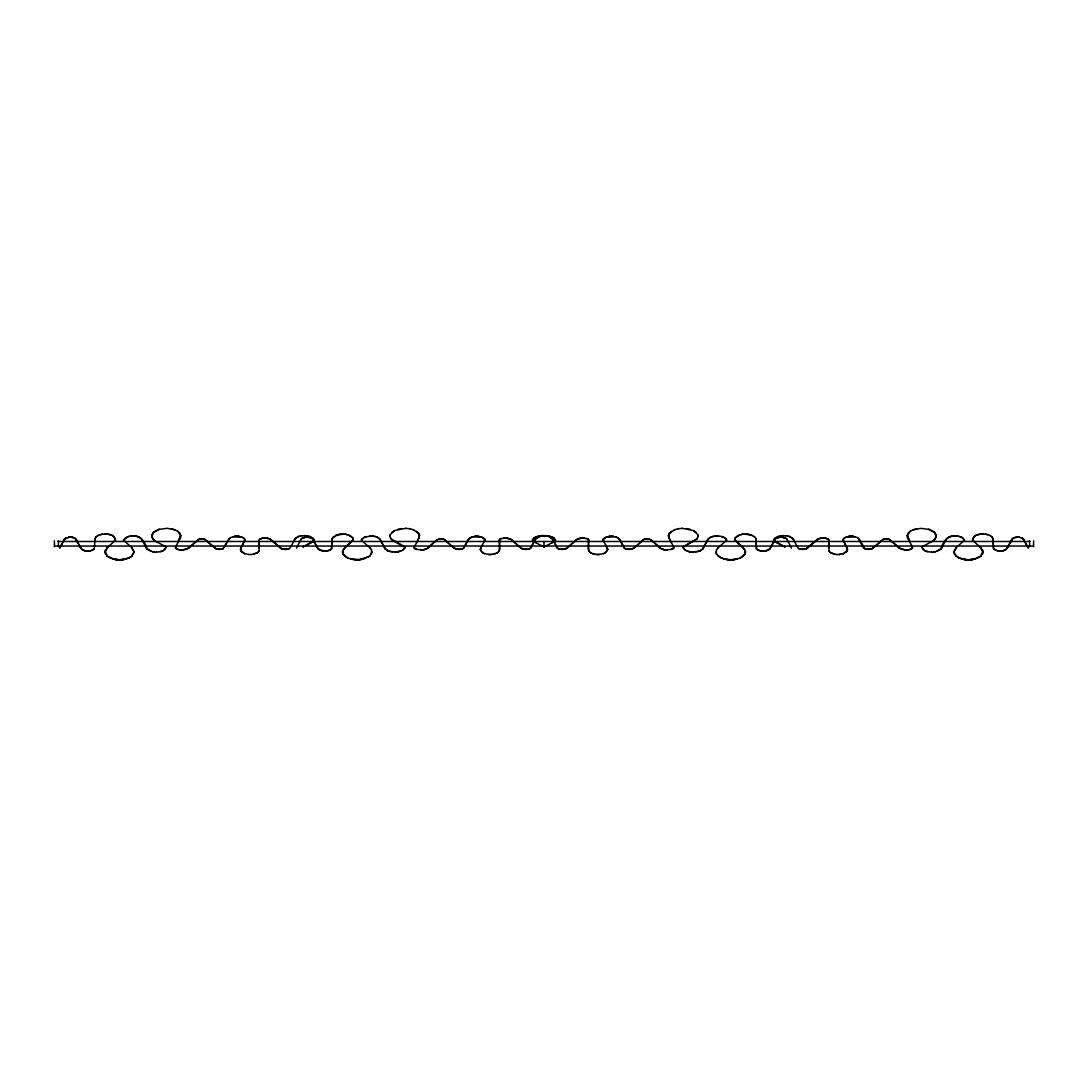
<?xml version="1.0" encoding="UTF-8"?>
<svg xmlns="http://www.w3.org/2000/svg" width="1088" height="1088" viewBox="0 0 1088 1088"><rect width="100%" height="100%" fill="white"/><g stroke="black" fill="none" stroke-linecap="round" stroke-linejoin="round"><path stroke-width="1.5" d="M735.012 540.11L735.502 537.758L739.554 534.97M535.595 537.146L532.454 540.11M180.717 535.405L177.725 542.49M159.229 529.38L153.544 532.494L151.722 536.765L154.7 540.872L166.478 547.019L163.214 550.61M151.912 536.751L152.062 534.548M394.332 530.713L390.266 534.548L390.021 536.765L391.15 538.9M390.198 536.751L390.361 534.548M555.451 540.423L552.405 537.146M847.334 550.596L847.334 548.134L843.526 540.736A2.026 2.026 0 0 1 843.581 538.914M605.934 545.17L607.784 549.358L606.492 551.711M607.784 549.358L605.214 552.731M94.71 539.526L95.839 537.227M95.132 538.342L94.248 548.882M332.398 538.342L331.5 548.882L332.221 538.329L337.729 534.67M588.54 548.284L588.594 550.732L590.866 552.84M259.094 550.718L259.134 540.206A1.55 1.55 0 0 1 259.869 539.131L260.63 538.75M240.666 550.596L240.666 548.134L244.474 540.736A2.026 2.026 0 0 0 244.419 538.914M240.421 549.372L240.747 548.148M958.936 557.804L962.418 558.987A26.207 26.207 0 0 0 974.481 558.987L980.805 556.186L983.13 551.942L980.778 547.713L972.373 540.138C973.474 532.821 984.164 533.161 989.604 535.269M982.627 554.146L982.614 549.726M371.43 554.132L371.511 549.726M372.218 551.942L369.689 556.131L363.406 558.987A27.146 27.146 0 0 1 351.125 558.987L347.371 557.858M482.786 552.731L480.216 549.358L482.066 545.17M480.502 549.372L480.828 548.162M744.899 554.132L744.886 549.766L734.726 540.138L735.406 537.771M740.534 557.872L743.403 556.172L745.77 551.929L743.294 547.713M98.396 535.269C103.836 533.202 114.526 532.821 115.627 540.138L107.222 547.713L104.788 551.929L107.195 556.186L113.519 558.987A26.207 26.207 0 0 0 125.582 558.987L129.064 557.804M105.468 549.739L105.454 554.159M166.382 547.006L164.451 549.834M313.847 541.035L313.466 538.805M403.934 548.964L404.831 547.046M404.654 548.026L405.035 547.019L391.054 538.886L393.04 540.872L404.94 547.006M551.942 542.722L555.03 541.13L555.37 539.893M740.629 557.858L736.875 558.987A27.146 27.146 0 0 1 724.594 558.987L721.058 557.804L716.38 554.159L716.489 549.726M773.5 540.097L774.534 538.805M773.908 539.784L774.153 541.035M912.41 547.849L912.166 547.985A1.387 1.387 0 0 0 912.206 546.91L912.138 546.747M911.771 548.57A3.006 3.006 0 0 1 911.309 548.95L912.492 547.835A1.442 1.442 0 0 0 912.465 546.87L907.229 537.622L907.977 533.242L910.18 531.366M673.445 547.985L673.499 547.835A1.374 1.374 0 0 0 673.472 546.91M673.445 548.325L673.771 547.835A1.428 1.428 0 0 0 673.744 546.87L673.676 546.72M935.163 538.9L936.183 536.738M924.786 550.61L921.522 547.019L933.3 540.872L936.278 536.765L934.551 532.481L928.771 529.38M696.85 538.9L697.979 536.765L697.734 534.548L693.668 530.713M175.862 546.747L175.794 546.91A1.414 1.414 0 0 0 175.834 547.985L175.59 547.849M773.84 539.893L773.976 540.845M414.324 546.72L414.256 546.87A1.428 1.428 0 0 0 414.215 547.835L414.555 548.325M414.596 546.747L414.338 546.883A1.428 1.428 0 0 0 414.31 547.849M532.304 539.988L534.222 537.934M532.63 539.893L532.943 541.035L536.058 542.722M669.433 533.256L668.59 537.608L671.514 542.49M289.911 548.094L296.004 537.839M941.65 548.148L946.002 539.662M1007.257 548.121L1011.514 539.648L1013.404 538.152M1008.93 545.319L1005.407 549.834M1010.358 542.49L1011.772 539.662M123.57 540.11L128.384 536.466L133.402 535.854M300.846 539.675L296.507 548.148M416.486 542.49L419.315 537.594L418.567 533.256M414.419 546.734L418.2 539.702M470.478 537.649L468.234 539.675L463.216 548.393M468.234 539.675L463.91 548.148L462.631 548.719M480.638 548.148L484.609 540.763A2.067 2.067 0 0 0 484.636 538.9L482.732 537.649M673.717 547.998L671.65 549.29M703.283 548.121L707.608 539.648L710.396 537.363L708.383 538.832M707.88 539.662L702.603 549.073M373.116 535.976L364.793 536.982L361.257 540.124L369.825 547.713M361.366 540.11L361.896 539.24M773.65 539.77L778.083 536.425L785.672 535.704M179.139 539.662L180.812 535.405L177.725 531.352M404.75 548.026L402.968 549.834M418.023 539.675L419.805 535.405L416.486 531.352M152.157 534.562L153.544 532.494M846.396 551.711L847.076 548.162L843.35 540.763A2.094 2.094 0 0 1 843.322 538.9L844.329 538.234M843.567 553.629L847.43 550.582M1006.822 548.746L1012.697 538.601M64.423 539.118L59.704 548.121L65.062 538.614M945.907 539.675L946.587 538.818M769.978 548.787L775.785 538.601L774.955 539.09M300.669 539.648L301.784 538.614L301.063 539.09M468.058 539.648L468.656 538.927M775.132 539.131L769.801 548.746L767.394 550.27M294.154 539.648L294.916 538.696M940.821 549.073C942.915 541.851 947.934 534.385 956.393 535.976M941.746 548.134L937.054 551.29M707.798 539.675L708.478 538.818M535.01 539.648L538.206 537.064M700.441 550.759L703.555 548.134M314.119 540.858L314.16 539.893M258.264 551.847L259.27 550.746M498.467 551.847L499.623 549.522L499.365 540.206A1.55 1.55 0 0 1 500.113 539.131L501.84 538.56M131.757 556.131L134.055 551.942L131.73 547.754L134.232 551.942L131.825 556.172L129.091 557.858M980.655 556.131L982.94 551.942L980.614 547.754M107.386 547.754L105.06 551.942L107.345 556.131M745.09 554.159L740.411 557.804M974.073 536.683L972.563 540.11L974.998 542.273M344.706 547.713L342.23 551.929L344.597 556.172L347.466 557.872M716.407 549.739L718.352 547.754M735.23 537.744L737.746 535.745M314.282 540.899L302.75 547.006L313.834 541.28M361.814 539.226L362.644 538.424M933.15 540.818L935.258 538.886M910.275 531.352L907.188 535.405L910.275 542.49M774.452 538.818L775.499 537.921M64.342 539.09L69.673 537.2M107.127 547.699L109.48 545.523M113.002 542.273L115.355 540.11L113.927 536.683M198.982 539.335L187.068 548.991M197.662 540.11L188.714 548.202M229.813 538.247L223.054 548.719M816.435 540.11L805.8 548.828M956.121 547.713L964.526 540.124C962.771 536.602 958.147 535.976 954.598 535.854M669.174 533.242L674.533 529.829M671.514 531.352L668.195 535.405L669.977 539.675M769.325 549.386L770.059 548.774M344.624 547.699L353.083 540.11M428.25 547.658L436.682 540.11L426.904 548.665L428.318 547.699M468.588 538.9L472.94 536.738L470.342 537.581M567.365 547.658L576.3 539.634L581.482 538.138M567.528 547.713L577.184 539.281M634.481 547.713L642.94 540.11M718.175 547.713L726.743 540.124C724.513 536.071 719.018 535.84 714.884 535.976M946.492 538.832L948.559 537.35M96.995 536.207L95.758 537.214L98.518 535.337M294.834 538.669L298.833 536.452M941.066 549.1L935.354 551.738M332.955 537.186L334.206 536.194M535.704 538.669L541.538 535.99L549.29 535.949L541.538 535.99M702.78 549.114L698.782 551.29M93.582 549.454L94.316 548.923L90.658 550.746M331.663 548.923L329.977 549.943L330.97 549.508M911.866 548.746L910.398 549.29M673.132 548.746L671.745 549.372M846.559 551.766L843.472 553.547M807.541 548.012L818.326 538.941M882.586 539.811L871.57 548.828M567.623 547.699L565.162 548.828M633.882 548.012L643.77 539.553M634.576 547.699L632.114 548.828M436.614 540.07L437.607 539.566M256.945 552.84L258.427 551.902M125.746 537.676L123.474 540.124L131.879 547.713M497.134 552.84L499.501 550.746L499.46 548.284M153.381 532.454L155.87 530.699M391.694 532.454L394.237 530.699M973.978 536.697L975.419 535.731M555.179 541.198L543.85 547.019M997.261 550.759L998.553 550.963A13.79 13.79 0 0 0 1002.361 550.936A13.79 13.79 0 0 1 998.471 550.977L1002.266 550.936L1006.441 549.372M64.967 538.601L65.77 538.166M230.765 537.649L228.902 538.9L223.04 548.651M844.098 538.193L845.281 537.635M1012.452 538.56L1014.247 537.785M769.42 549.372L766.469 550.691L761.301 550.977A13.926 13.926 0 0 0 765.109 550.854L767.502 550.351M301.634 538.56L305.334 537.2A12.444 12.444 0 0 1 308.761 537.2L310.842 537.717L308.706 537.295M605.268 537.649L603.364 538.9A2.067 2.067 0 0 0 603.378 540.763L607.362 548.148M605.363 537.635L603.541 538.941A1.999 1.999 0 0 0 603.554 540.736M775.54 538.56L776.506 538.152M775.418 537.934L778.274 536.506M131.92 556.186C124.698 561.014 114.308 561.027 107.1 556.172M980.9 556.172C973.692 561 963.288 561.054 956.08 556.186M816.884 539.689L817.605 539.281M807.772 548.053L806.562 548.665M872.794 548.325L883.524 539.322M401.717 550.61L403.118 549.889M534.072 537.88C539.485 534.711 547.318 534.602 552.296 538.669M188.795 548.216L181.764 550.011M369.852 556.186L359.394 559.708L350.962 559.069M567.161 548.053L565.923 548.665M530.182 548.393L535.106 539.662L530.862 548.148L529.584 548.719M683.06 547.006L697.027 538.927L682.965 547.019L684.066 548.964M910.03 531.311L913.24 529.829M125.691 537.622L128.479 536.547M363.514 537.622L366.343 536.547M603.5 553.547L605.445 552.772M872.222 548.597L872.93 548.393M633.583 548.379L630.659 549.154M426.02 549.059L426.986 548.678M1005.543 549.902L1003.381 550.61M497.27 552.908L491.001 554.54M975.324 535.745L977.119 534.97M65.674 538.152L66.599 537.798M198.342 539.485L199.539 539.145M230.629 537.581L233.186 536.738M845.063 537.581L846.423 537.118M882.803 539.485L885.986 538.846M737.61 535.677L743.662 534.099M288.823 548.719L289.53 548.461M302.369 538.098L306.49 537.2M605.132 537.581L606.519 537.118M643.552 539.485L644.286 539.322M776.274 538.098L777.362 537.785M260.739 538.832L259.991 539.158A1.455 1.455 0 0 0 259.257 540.192L259.325 548.298M948.478 537.363L949.892 536.778M163.336 550.678L160.031 551.779M91.868 550.433L92.874 550.011M710.274 537.282L713.361 536.343M401.839 550.678L394.645 552.187M535.514 537.159L537.132 536.506M328.998 550.433L330.099 550.011M155.829 530.645L159.134 529.285M297.174 536.996L298.738 536.37M394.196 530.645L405.742 528.292M700.536 550.746L695.191 552.01M819.128 538.655L818.244 538.954L821.753 538.152A14.062 14.062 0 0 1 824.622 538.206L825.642 538.342M806.643 548.665L804.372 549.154M577.714 538.873L580.38 538.166M335.73 535.269L344.366 534.004M565.257 548.91L566.018 548.665M426.006 548.991L424.034 549.59L425.15 549.413M425.054 549.399L426.115 549.073M223.149 548.733L220.891 549.263A11.546 11.546 0 0 1 218.498 549.318L218.593 549.331A11.206 11.206 0 0 0 220.932 549.182M288.918 548.733L286.661 549.263A11.546 11.546 0 0 1 284.267 549.318L284.362 549.331A11.546 11.546 0 0 0 286.742 549.277M462.726 548.733L460.428 549.263A11.968 11.968 0 0 1 457.994 549.318L458.089 549.331A11.614 11.614 0 0 0 460.469 549.182L462.033 548.964M529.679 548.733L527.381 549.263A11.968 11.968 0 0 1 524.946 549.318L524.158 549.236M644.096 539.254L649.4 539.131L648.081 538.805A9.493 9.493 0 0 0 646 538.805L645.32 538.914M260.658 538.818L261.569 538.56M846.233 537.05L848.966 536.37A16.089 16.089 0 0 1 853.468 536.37M846.342 537.132L854.896 536.724M1014.057 537.717L1018.409 537.186M606.315 537.05L609.239 536.452M606.424 537.132L615.142 536.724M779.334 537.295L777.267 537.798L779.239 537.2A12.444 12.444 0 0 1 782.666 537.2L785.631 538.098M839.297 554.526L843.662 553.615M949.797 536.792L951.388 536.343M603.704 553.615L599.243 554.431M327.869 550.678L328.984 550.351M329.079 550.433L326.618 550.963A14.28 14.28 0 0 1 322.742 550.936L318.58 549.372M711.647 536.71L716.638 535.949M977.024 534.983L981.226 534.099M161.826 551.317L156.264 552.187M913.036 529.761L920.924 528.374L928.866 529.366M913.145 529.842L916.885 528.809M398.562 551.793L400.302 551.317M674.329 529.761L678.246 528.809M909.405 549.549L910.588 549.358M870.876 549.018L871.665 548.91M870.944 549.1L871.76 548.896M493.381 554.268L495.489 553.71M671.826 549.358L664.999 549.875M298.751 536.438L300.56 535.99M565.338 548.896L562.931 549.236A11.614 11.614 0 0 1 560.578 549.182M631.407 549.018L632.21 548.91M186.143 549.331L184.035 549.862A15.722 15.722 0 0 1 180.744 549.875L179.506 549.834M698.972 551.371L691.356 551.997M221.653 549.127L222.469 548.964M287.422 549.127L288.238 548.964M528.156 549.127L528.986 548.964M262.385 538.261L261.474 538.478L262.453 538.356M199.458 539.131L204.082 539.063L202.014 538.846M884.925 538.954L884 539.145L885.333 538.9A8.826 8.826 0 0 1 887.305 538.9L888.542 539.131M884.694 538.995L884.095 539.131M501.745 538.56L503.676 538.206A14.579 14.579 0 0 1 506.6 538.152L511.7 539.634L520.635 547.658M644.681 539.063L646.789 538.846M100.368 534.67L102.435 534.235M159.134 529.366L167.171 528.292L174.964 529.761M337.647 534.657L339.837 534.235M397.65 529.38L401.554 528.578M766.387 550.705L765.258 550.936A14.28 14.28 0 0 1 761.382 550.963L758.921 550.433M1003.558 550.691L1002.225 550.854A13.45 13.45 0 0 1 998.512 550.882L997.329 550.678M819.985 538.424L821.834 538.138A14.402 14.402 0 0 1 824.677 538.111M233.104 536.724L241.767 537.05M1015.036 537.418L1016.233 537.282A11.669 11.669 0 0 1 1019.497 537.282L1023.658 539.09M472.858 536.724L481.576 537.132M778.328 537.486L781.606 537.186M819.822 538.342L820.76 538.166M908.358 549.753L909.568 549.63M579.605 538.424L581.4 538.152A14.579 14.579 0 0 1 584.324 538.206L586.255 538.56M870.142 549.154L871.039 549.086M563.761 549.25L564.618 549.086M90.671 550.678L89.488 550.882A13.79 13.79 0 0 1 85.639 550.936L81.559 549.372M90.739 550.759L89.447 550.963A13.45 13.45 0 0 1 85.775 550.854L84.442 550.691M424.102 549.685L420.607 550.011M262.358 538.342L263.378 538.206A14.062 14.062 0 0 1 266.166 538.138L268.178 538.342M779.824 535.949L783.659 535.636L781.742 535.731M396.59 552.078L398.494 551.698M538.873 536.017L546.462 535.99M538.791 536.03L542.613 535.636M737.038 559.069C730.714 560.361 723.574 560.021 718.148 556.186M300.478 535.976L302.423 535.718M933.531 552.01L935.517 551.82M741.404 534.33L743.757 534.099M847.702 536.724L849.102 536.452A15.749 15.749 0 0 1 853.509 536.452M805.174 549.1L803.61 549.236A11.546 11.546 0 0 1 801.258 549.277M867.068 549.182A11.206 11.206 0 0 0 869.38 549.236L869.502 549.318A11.546 11.546 0 0 1 867.109 549.263L865.531 548.964M841.541 554.214L839.283 554.431M933.572 552.106L931.641 552.201M560.524 549.277A11.968 11.968 0 0 0 562.958 549.331L563.842 549.236M625.274 548.733L627.531 549.182A11.614 11.614 0 0 0 629.884 549.236L630.006 549.318A11.968 11.968 0 0 1 627.572 549.263L625.967 548.964M791.493 548.148L787.154 539.675M129.948 536.18L131.702 535.99M250.92 554.54L253.273 554.268M869.38 549.236L870.278 549.236M908.494 549.834L906.141 549.916L907.365 549.957A15.722 15.722 0 0 1 903.924 549.78L901.857 549.331M629.884 549.236L630.809 549.236M678.082 528.727L682.353 528.374M423.001 549.875L416.174 549.358M339.742 534.222L342.081 534.045M321.694 550.61L322.891 550.854A13.926 13.926 0 0 0 326.658 550.882L320.402 550.338M952.87 535.976L954.693 535.935M885.333 538.9L887.223 538.9A8.826 8.826 0 0 0 885.238 538.9M396.644 551.997L389.028 551.371M302.328 535.704L309.917 536.425L314.35 539.77M743.634 534.004L752.27 535.269M981.145 534.099L983.457 534.031M131.607 535.976C140.066 534.385 145.085 541.851 147.179 549.073M369.607 535.894L371.375 535.854M596.931 554.445L599.352 554.513L596.904 554.554M836.985 554.554L839.392 554.513M69.591 537.186L72.964 537.418M306.394 537.186L309.767 537.499M57.8 541.484L1030.2 541.484M54.4 546.04L1033.6 546.04M491.069 554.445L488.648 554.513L491.096 554.554M251.015 554.554L248.703 554.526M86.986 551.072L89.529 550.977A13.79 13.79 0 0 1 85.734 550.936L86.904 551.058M716.625 535.854L718.393 535.894M104.543 534.031L106.855 534.099M906.236 550.011L899.205 548.216M667.393 550.011L663.898 549.685M154.428 552.106L156.359 552.201M682.258 528.292L693.804 530.645M545.387 535.636L549.209 536.03M687.698 551.317L693.355 552.187M931.736 552.187L926.174 551.317M306.258 535.731L304.259 535.622L308.176 535.949M443.904 539.254L438.6 539.131L439.919 538.805A9.493 9.493 0 0 1 442 538.805L442.68 538.914M371.362 535.949L376.353 536.71M441.211 538.846L443.224 539.145M133.307 535.935L135.13 535.976M745.919 534.045L748.258 534.222M781.51 537.2L786.366 538.56M1018.327 537.2L1019.497 537.282M405.647 528.374L409.918 528.727M457.191 549.236L458.116 549.236M217.722 549.236L218.62 549.236M506.518 538.138L510.286 538.873M592.511 553.71L596.999 554.54M956.298 535.99L958.052 536.18M834.727 554.268L837.08 554.54M488.757 554.431L484.296 553.615M508.395 538.424L507.566 538.261M523.382 549.086L524.239 549.25M524.946 549.318L525.042 549.331A11.968 11.968 0 0 0 527.476 549.277M374.639 536.343L377.726 537.282M248.717 554.431L244.338 553.615M263.378 538.206A14.062 14.062 0 0 1 266.247 538.152L269.878 538.873L268.872 538.655M282.826 549.1L284.39 549.236A11.206 11.206 0 0 0 286.702 549.182M203.306 538.995L204 539.145L203.075 538.954M136.612 536.343L138.203 536.792M216.24 548.896L217.056 549.1M178.432 549.63L179.642 549.753M68.503 537.282A11.669 11.669 0 0 1 71.767 537.282L72.896 537.499M152.483 551.82L154.469 552.01M344.243 534.099L346.596 534.33M344.338 534.099L350.39 535.677M392.809 552.01L387.464 550.746M106.774 534.099L110.976 534.983M785.577 535.718L787.522 535.976M689.506 551.698L691.41 552.078M307.183 535.881L308.094 536.03M559.014 548.964L560.619 549.263A11.968 11.968 0 0 0 563.054 549.318M799.762 548.964L801.339 549.263A11.546 11.546 0 0 0 803.733 549.318L803.638 549.331A11.206 11.206 0 0 1 801.298 549.182M457.341 549.154L454.417 548.379M283.628 549.154L281.357 548.665M216.961 549.086L217.858 549.154M267.199 538.261L268.015 538.424M686.446 528.578L690.35 529.38M748.163 534.235L750.353 534.657M985.565 534.235L987.632 534.67M442.53 538.995L443.319 539.063M825.615 538.261L826.526 538.478L825.547 538.356M559.817 549.046L558.321 548.733M866.32 549.046L864.851 548.733M800.55 549.046L799.082 548.733M662.85 549.413L663.993 549.671L661.994 548.991M787.44 535.99L789.249 536.438M522.662 548.896L525.069 549.236A11.614 11.614 0 0 0 527.422 549.182M455.79 548.91L456.593 549.018M152.646 551.738L146.934 549.1M594.701 554.254L590.73 552.908M216.335 548.91L217.124 549.018M177.412 549.358L178.595 549.549M689.534 551.779L686.161 550.678M549.127 536.017L553.928 537.88M409.754 528.809L413.671 529.761M927.969 551.779L924.664 550.678M171.115 528.809L174.855 529.842M759.016 550.351L760.131 550.678M994.418 549.454L993.684 548.923L997.342 550.746M481.685 537.05L478.761 536.452A16.32 16.32 0 0 0 474.273 536.452M854.814 536.738L857.371 537.581M240.298 536.724L241.658 537.132M72.801 537.486L73.943 537.717M84.619 550.61L82.457 549.902M586.16 538.56L587.901 539.09A1.55 1.55 0 0 1 588.703 540.192L588.377 549.522L589.533 551.847M826.431 538.56L827.342 538.818M888.461 539.145L889.658 539.485M203.905 539.131L205.197 539.485M721.657 536.547L724.486 537.622M661.885 549.073L662.946 549.399M959.521 536.547L962.309 537.622M750.271 534.67L755.045 537.186M522.838 548.828L520.377 547.699M521.982 548.665L522.743 548.91M455.886 548.828L453.424 547.699M414.365 548.148L416.35 549.29M416.255 549.372L414.868 548.746M280.228 548.053L282.2 548.828M216.43 548.828L205.414 539.811M177.602 549.29L176.134 548.746M389.218 551.29L384.445 548.134M789.262 536.37L790.826 536.996M789.167 536.452L793.166 538.669M150.946 551.29L146.254 548.134M928.866 529.285L932.171 530.645M757.901 550.011L759.002 550.433M550.868 536.506L552.486 537.159M995.221 549.998L996.214 550.433M309.726 536.506L312.582 537.934M827.37 538.75L828.145 539.09A1.55 1.55 0 0 1 828.934 540.192L828.906 550.718M827.261 538.832L828.009 539.158A1.455 1.455 0 0 1 828.743 540.192L828.675 548.298M138.108 536.778L139.522 537.363M625.369 548.719L624.09 548.148L619.766 539.675L617.522 537.649M557.818 548.393L552.894 539.662L557.138 548.148L558.416 548.719M617.658 537.581L615.142 536.656L619.412 538.9M481.481 537.118L482.868 537.581M443.714 539.322L444.448 539.485M310.638 537.785L311.726 538.098M864.96 548.651L859.098 538.9L857.235 537.649M864.946 548.719L863.695 548.148L858.187 538.247M798.47 548.461L799.177 548.719M348.446 534.97L352.77 537.744M1021.401 537.798L1022.326 538.152M889.018 539.335L900.932 548.991M320.606 550.27L317.764 548.121L312.215 538.601L313.045 539.09M241.577 537.118L242.937 537.581M204.476 539.322L215.206 548.325M73.753 537.785L75.548 538.56M110.881 534.97L112.676 535.745M661.014 548.678L661.98 549.059M522.077 548.665L520.839 548.053M281.561 548.597L271.565 540.11M215.07 548.393L215.778 548.597M269.674 538.941L280.459 548.012M482.555 552.772L484.5 553.547M244.528 553.547L240.57 550.582M244.433 553.629L241.346 551.752M413.467 529.829L418.826 533.242M174.76 529.829L177.97 531.311M544.15 547.019L532.59 540.994M989.482 535.337L992.324 537.186L991.005 536.207M624.784 548.393L619.861 539.662M773.718 540.899L785.25 547.006L774.166 541.28M650.393 539.566L651.386 540.07M549.794 537.064L552.99 539.648M444.23 539.553L454.118 548.012M387.559 550.759L385.138 549.1M757.03 549.508L757.982 549.998L756.337 548.923M510.816 539.281L520.472 547.713M347.589 557.804L342.91 554.159M684.882 549.889L686.283 550.61M270.395 539.281L271.116 539.689M958.909 557.858L954.353 554.159L953.768 551.942L956.202 547.699L953.945 551.942L956.243 556.131M139.441 537.35L141.508 538.832M482.637 537.635L484.459 538.941A1.999 1.999 0 0 1 484.446 540.736M311.494 538.152L312.46 538.56M1022.23 538.166L1023.033 538.601M242.719 537.635L243.902 538.193M74.596 538.152L76.486 539.648L80.743 548.121M82.593 549.834L79.07 545.319M350.173 535.731L352.594 537.771L353.274 540.138L343.114 549.766L343.101 554.132M112.581 535.731L114.022 536.697M693.763 530.699L696.306 532.454M932.13 530.699L934.619 532.454M962.173 537.69L964.43 540.11M829.573 551.902L831.055 552.84M659.682 547.699L661.137 548.61L651.222 540.11L659.75 547.658M899.286 548.202L890.338 540.11M753.698 536.207L755.779 538.329L756.5 548.882L755.847 539.526M791.996 537.839L793.846 539.648M379.617 538.832L377.509 537.35L380.392 539.648L384.717 548.121M786.937 539.09L786.298 538.601L787.331 539.648M734.917 540.11L743.376 547.699M445.06 540.11L453.519 547.713M685.032 549.834L683.25 548.026M553.778 537.934L555.696 539.988M317.941 548.774L318.675 549.386M1022.938 538.614L1028.296 548.121L1023.495 539.131M978.52 545.523L980.873 547.699M923.549 549.834L921.618 547.006M312.501 537.921L313.548 538.818M243.671 538.234L244.664 538.9A2.094 2.094 0 0 1 244.664 540.763L240.924 548.162L241.604 551.711M75.303 538.601L81.178 548.746M177.82 531.366L180.023 533.242L180.771 537.622L175.535 546.87A1.442 1.442 0 0 0 175.508 547.835L176.691 548.95A3.006 3.006 0 0 1 176.229 548.57M152.742 538.886L154.85 540.818M725.356 538.424L726.186 539.226M369.648 547.754L371.593 549.739M992.868 538.342L993.752 548.882M828.73 550.746L829.736 551.847M385.397 549.073L380.12 539.662M379.522 538.818L380.202 539.675M792.989 538.71L798.089 548.094M619.344 538.927L619.942 539.648M312.773 539.118L318.022 548.787M141.413 538.818L142.093 539.675M481.508 551.711L480.311 549.372M934.456 532.494L935.843 534.562M908.861 539.662L907.283 535.405M992.161 537.227L993.29 539.526M726.104 539.24L726.634 540.11M669.8 539.702L673.581 546.734M141.998 539.662L146.35 548.148M76.228 539.662L77.642 542.49M673.404 546.747L673.662 546.883A1.428 1.428 0 0 1 673.69 547.849M151.817 536.738L152.837 538.9M352.498 537.758L352.988 540.11M414.555 547.985L414.501 547.835A1.374 1.374 0 0 1 414.528 546.91M683.169 547.046L683.441 548.012M715.877 551.929L716.57 554.132M607.172 548.162L607.498 549.372M847.253 548.148L847.579 549.372M755.602 538.342L755.929 539.512M697.639 534.548L697.802 536.751M935.938 534.548L936.088 536.751M1033.6 540.722L1033.6 546.815M1029.602 540.722L1029.602 546.815M993.194 539.512L993.194 548.284M588.458 540.206L588.458 548.298M544 541.484L544 545.972M499.542 540.206L499.542 548.298M58.398 540.722L58.398 546.815M54.4 540.722L54.4 546.815M581.373 538.057A14.933 14.933 0 0 1 584.365 538.111M587.846 539.186A1.455 1.455 0 0 1 588.608 540.178A1.455 1.455 0 0 0 587.751 539.199M609.158 536.466A16.32 16.32 0 0 1 613.632 536.466M603.65 540.736A1.999 1.999 0 0 1 603.622 538.914M779.375 537.282A12.09 12.09 0 0 1 782.707 537.282M736.957 559.082A27.499 27.499 0 0 1 724.513 559.082M646.041 538.9A9.139 9.139 0 0 1 648.04 538.9M609.103 536.37A16.66 16.66 0 0 1 613.686 536.37M673.037 548.57A3.046 3.046 0 0 1 672.561 548.95M765.163 550.936A14.28 14.28 0 0 1 761.301 550.977M821.834 538.138A14.062 14.062 0 0 1 824.718 538.193M1016.097 537.2A12.009 12.009 0 0 1 1019.456 537.2M885.21 538.805A9.166 9.166 0 0 1 887.25 538.805M849.021 536.466A15.749 15.749 0 0 1 853.414 536.466M503.635 538.111A14.933 14.933 0 0 1 506.627 538.057M500.154 539.186A1.455 1.455 0 0 0 499.392 540.178A1.455 1.455 0 0 1 500.249 539.199M484.378 538.914A1.999 1.999 0 0 1 484.35 540.736M305.293 537.282A12.09 12.09 0 0 1 308.625 537.282M363.487 559.082A27.499 27.499 0 0 1 351.043 559.082M439.865 538.9A9.139 9.139 0 0 1 441.878 538.9M474.314 536.37A16.66 16.66 0 0 1 478.897 536.37M415.439 548.95A3.046 3.046 0 0 1 414.963 548.57M326.699 550.977A14.28 14.28 0 0 1 322.837 550.936M263.323 538.111A14.402 14.402 0 0 1 266.274 538.057M234.491 536.452A15.749 15.749 0 0 1 238.898 536.452L240.38 536.738L239.034 536.37A16.089 16.089 0 0 0 234.532 536.37M68.544 537.2A12.009 12.009 0 0 1 71.903 537.2M202.667 538.9A8.826 8.826 0 0 0 200.695 538.9A8.826 8.826 0 0 1 202.762 538.9M200.75 538.805A9.166 9.166 0 0 1 202.79 538.805M234.586 536.466A15.749 15.749 0 0 1 238.979 536.466M256.999 552.894L253.205 554.173L257.081 552.908M974.644 559.069L974.549 559.082A26.547 26.547 0 0 1 962.336 559.082A26.547 26.547 0 0 0 974.644 559.069M181.859 549.916L180.717 549.97L181.859 550.025M113.451 559.082L113.356 559.069A26.547 26.547 0 0 0 125.569 559.069A26.547 26.547 0 0 1 113.451 559.082M834.795 554.173L831.001 552.894L834.822 554.254"/></g></svg>
